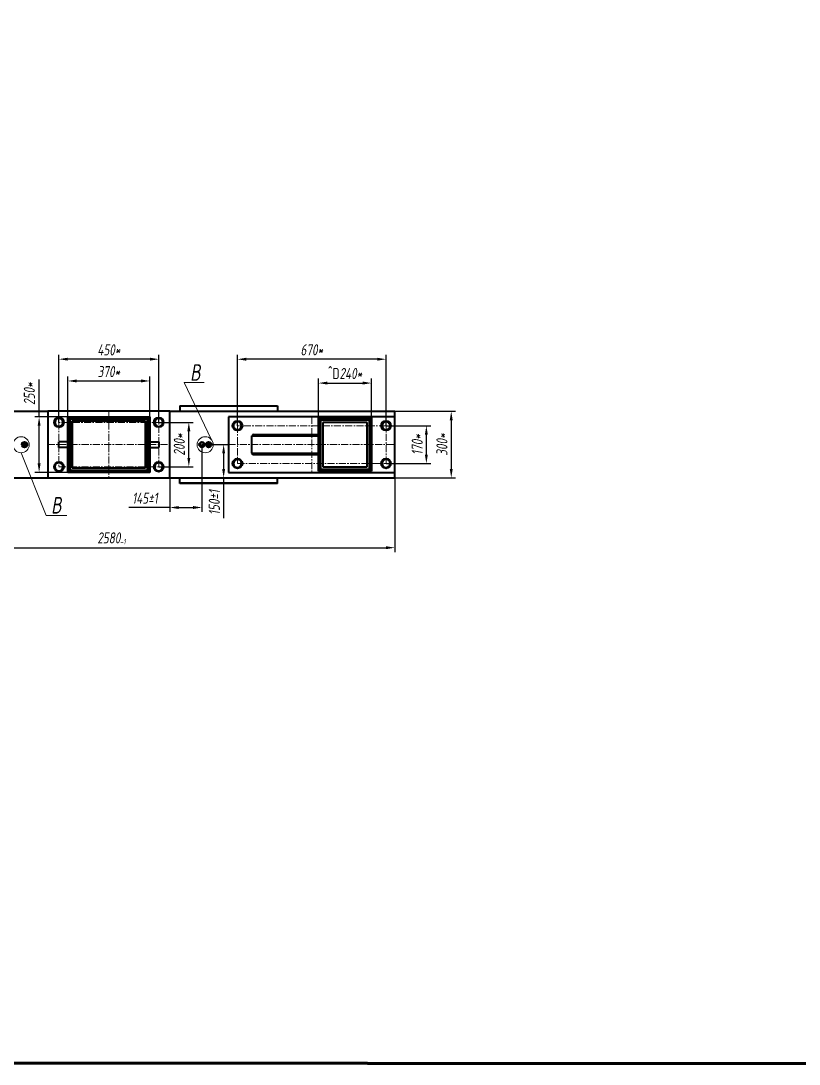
# Model space of a CAD drawing. Header units: millimetres. Extents: x 46486 to 69721, y 30372 to 52690.
# Drawn here: x 60372 to 63881, y 42176 to 46878 of the extents above; entities that cross this region are included whole.
import ezdxf

# ---------------------------------------------------------------- set-up
doc = ezdxf.new("R2010")
doc.units = ezdxf.units.MM
doc.linetypes.add('CENTER', pattern=[50.8, 31.75, -6.35, 6.35, -6.35])
doc.layers.add('РАЗМЕРЫ', color=7, linetype='Continuous', lineweight=18)
doc.styles.get("Standard").update_dxf_attribs({"font": 'simplex.shx', "width": 0.7, "oblique": 10})
doc.dimstyles.new('Stand10', dxfattribs={"dimtxt": 50, "dimasz": 40, "dimexe": 20, "dimexo": 0, "dimgap": 16, "dimtad": 1, "dimdec": 0, "dimzin": 0, "dimdsep": 46, "dimtxsty": 'Standard', "dimcen": 0, "dimadec": 0, "dimazin": 0, "dimtfac": 1, "dimtdec": 0, "dimtmove": 0, "dimatfit": 3, "dimfxl": 0.18, "dimtolj": 1, "dimtzin": 0, "dimarcsym": 0})
doc.dimstyles.new('Stand5', dxfattribs={"dimtxt": 25, "dimasz": 20, "dimexe": 10, "dimexo": 0, "dimgap": 8, "dimtad": 1, "dimdec": 0, "dimzin": 0, "dimdsep": 46, "dimtxsty": 'Standard', "dimcen": 0, "dimadec": 0, "dimazin": 0, "dimtfac": 1, "dimtdec": 0, "dimtmove": 0, "dimatfit": 3, "dimfxl": 0.18, "dimtolj": 1, "dimtzin": 0, "dimarcsym": 0})

# ---------------------------------------------------------------- blocks, each defined once
blk = doc.blocks.new('*D6244')
at = {"layer": 'РАЗМЕРЫ', "color": 0, "lineweight": 18, "insert": (60831.3, 44529.9), "char_height": 25, "attachment_point": 5, "rotation": 359.8985}
blk.add_mtext('\\A1;-1', dxfattribs=at)
blk = doc.blocks.new('*D6347')
at = {"layer": 'DEFPOINTS', "color": 0, "lineweight": 18}
for p in [(62018.3, 45052.8), (62199.9, 45052.8), (62018.3, 44882.8)]:
    blk.add_point(p, dxfattribs=at)
at = {"layer": 'РАЗМЕРЫ', "color": 0, "lineweight": -2}
for p, q in [((62018.3, 45052.8), (62219.9, 45052.8)), ((62199.9, 44922.8), (62199.9, 45012.8)), ((62018.3, 44882.8), (62219.9, 44882.8))]:
    blk.add_line(p, q, dxfattribs=at)
at = {"layer": 'РАЗМЕРЫ', "color": 0, "lineweight": 18}
for points in [[(62206.6, 45012.8), (62193.3, 45012.8), (62199.9, 45052.8)], [(62193.3, 44922.8), (62206.6, 44922.8), (62199.9, 44882.8)]]:
    blk.add_solid(points, dxfattribs=at)
at = {"layer": 'РАЗМЕРЫ', "color": 0, "lineweight": 18, "insert": (62158.9, 44967.8), "char_height": 50, "attachment_point": 5, "rotation": 90}
blk.add_mtext('\\A1;170*', dxfattribs=at)
blk = doc.blocks.new('*D6348')
at = {"layer": 'DEFPOINTS', "color": 0, "lineweight": 18}
for p in [(61953.3, 45245.1), (61713.3, 45087.8), (61953.3, 45087.8)]:
    blk.add_point(p, dxfattribs=at)
at = {"layer": 'РАЗМЕРЫ', "color": 0, "lineweight": -2}
for p, q in [((61713.3, 45087.8), (61713.3, 45265.1)), ((61753.3, 45245.1), (61913.3, 45245.1)), ((61953.3, 45087.8), (61953.3, 45265.1))]:
    blk.add_line(p, q, dxfattribs=at)
at = {"layer": 'РАЗМЕРЫ', "color": 0, "lineweight": 18}
for points in [[(61753.3, 45251.8), (61753.3, 45238.5), (61713.3, 45245.1)], [(61913.3, 45238.5), (61913.3, 45251.8), (61953.3, 45245.1)]]:
    blk.add_solid(points, dxfattribs=at)
at = {"layer": 'РАЗМЕРЫ', "color": 0, "lineweight": 18, "insert": (61833.3, 45288.1), "char_height": 50, "attachment_point": 5}
blk.add_mtext('\\A1;{\\Q0;^D}240*', dxfattribs=at)
blk = doc.blocks.new('*D6349')
at = {"layer": 'DEFPOINTS', "color": 0, "lineweight": 18}
for p in [(61348.3, 45352.6), (61348.3, 45052.8), (62018.3, 45052.8)]:
    blk.add_point(p, dxfattribs=at)
at = {"layer": 'РАЗМЕРЫ', "color": 0, "lineweight": -2}
for p, q in [((61348.3, 45052.8), (61348.3, 45372.6)), ((61978.3, 45352.6), (61388.3, 45352.6)), ((62018.3, 45052.8), (62018.3, 45372.6))]:
    blk.add_line(p, q, dxfattribs=at)
at = {"layer": 'РАЗМЕРЫ', "color": 0, "lineweight": 18}
for points in [[(61388.3, 45359.3), (61388.3, 45346), (61348.3, 45352.6)], [(61978.3, 45346), (61978.3, 45359.3), (62018.3, 45352.6)]]:
    blk.add_solid(points, dxfattribs=at)
at = {"layer": 'РАЗМЕРЫ', "color": 0, "lineweight": 18, "insert": (61683.3, 45395.1), "char_height": 50, "attachment_point": 5}
blk.add_mtext('\\A1;670*', dxfattribs=at)
blk = doc.blocks.new('*D6350')
at = {"layer": 'DEFPOINTS', "color": 0, "lineweight": 18}
for p in [(60953.3, 45254.7), (60583.3, 45092.8), (60953.3, 45092.8)]:
    blk.add_point(p, dxfattribs=at)
at = {"layer": 'РАЗМЕРЫ', "color": 0, "lineweight": -2}
for p, q in [((60583.3, 45092.8), (60583.3, 45274.7)), ((60623.3, 45254.7), (60913.3, 45254.7)), ((60953.3, 45092.8), (60953.3, 45274.7))]:
    blk.add_line(p, q, dxfattribs=at)
at = {"layer": 'РАЗМЕРЫ', "color": 0, "lineweight": 18}
for points in [[(60623.3, 45261.4), (60623.3, 45248), (60583.3, 45254.7)], [(60913.3, 45248), (60913.3, 45261.4), (60953.3, 45254.7)]]:
    blk.add_solid(points, dxfattribs=at)
at = {"layer": 'РАЗМЕРЫ', "color": 0, "lineweight": 18, "insert": (60768.3, 45296.7), "char_height": 50, "attachment_point": 5}
blk.add_mtext('\\A1;370*', dxfattribs=at)
blk = doc.blocks.new('*D6351')
at = {"layer": 'DEFPOINTS', "color": 0, "lineweight": 18}
for p in [(60543.3, 45352.8), (60543.3, 45067.8), (60993.3, 45067.8)]:
    blk.add_point(p, dxfattribs=at)
at = {"layer": 'РАЗМЕРЫ', "color": 0, "lineweight": -2}
for p, q in [((60543.3, 45067.8), (60543.3, 45372.8)), ((60953.3, 45352.8), (60583.3, 45352.8)), ((60993.3, 45067.8), (60993.3, 45372.8))]:
    blk.add_line(p, q, dxfattribs=at)
at = {"layer": 'РАЗМЕРЫ', "color": 0, "lineweight": 18}
for points in [[(60583.3, 45359.5), (60583.3, 45346.2), (60543.3, 45352.8)], [(60953.3, 45346.2), (60953.3, 45359.5), (60993.3, 45352.8)]]:
    blk.add_solid(points, dxfattribs=at)
at = {"layer": 'РАЗМЕРЫ', "color": 0, "lineweight": 18, "insert": (60768.3, 45394.9), "char_height": 50, "attachment_point": 5}
blk.add_mtext('\\A1;450*', dxfattribs=at)
blk = doc.blocks.new('*D6352')
at = {"layer": 'DEFPOINTS', "color": 0, "lineweight": 18}
for p in [(60993.3, 45067.8), (61129, 45067.8), (60993.3, 44867.8)]:
    blk.add_point(p, dxfattribs=at)
at = {"layer": 'РАЗМЕРЫ', "color": 0, "lineweight": -2}
for p, q in [((60993.3, 45067.8), (61149, 45067.8)), ((61129, 44907.8), (61129, 45027.8)), ((60993.3, 44867.8), (61149, 44867.8))]:
    blk.add_line(p, q, dxfattribs=at)
at = {"layer": 'РАЗМЕРЫ', "color": 0, "lineweight": 18}
for points in [[(61135.6, 45027.8), (61122.3, 45027.8), (61129, 45067.8)], [(61122.3, 44907.8), (61135.6, 44907.8), (61129, 44867.8)]]:
    blk.add_solid(points, dxfattribs=at)
at = {"layer": 'РАЗМЕРЫ', "color": 0, "lineweight": 18, "insert": (61086, 44967.8), "char_height": 50, "attachment_point": 5, "rotation": 90}
blk.add_mtext('\\A1;200*', dxfattribs=at)
blk = doc.blocks.new('*D6353')
at = {"layer": 'DEFPOINTS', "color": 0, "lineweight": 18}
for p in [(60453.9, 45092.8), (60583.3, 45092.8), (60583.3, 44842.8)]:
    blk.add_point(p, dxfattribs=at)
at = {"layer": 'РАЗМЕРЫ', "color": 0, "lineweight": -2}
for p, q in [((60453.9, 45092.8), (60453.9, 45261.6)), ((60453.9, 45092.8), (60453.9, 45261.6)), ((60583.3, 45092.8), (60433.9, 45092.8)), ((60453.9, 44882.8), (60453.9, 45052.8)), ((60583.3, 44842.8), (60433.9, 44842.8))]:
    blk.add_line(p, q, dxfattribs=at)
at = {"layer": 'РАЗМЕРЫ', "color": 0, "lineweight": 18}
for points in [[(60460.6, 45052.8), (60447.2, 45052.8), (60453.9, 45092.8)], [(60447.2, 44882.8), (60460.6, 44882.8), (60453.9, 44842.8)]]:
    blk.add_solid(points, dxfattribs=at)
at = {"layer": 'РАЗМЕРЫ', "color": 0, "lineweight": 18, "insert": (60409.9, 45197.2), "char_height": 50, "attachment_point": 5, "rotation": 90}
blk.add_mtext('\\A1;250*', dxfattribs=at)
blk = doc.blocks.new('*D6359')
at = {"layer": 'DEFPOINTS', "color": 0, "lineweight": 18}
for p in [(62058.3, 45117.8), (62058.3, 44817.8), (62312.1, 44817.8)]:
    blk.add_point(p, dxfattribs=at)
at = {"layer": 'РАЗМЕРЫ', "color": 0, "lineweight": -2}
for p, q in [((62058.3, 45117.8), (62332.1, 45117.8)), ((62312.1, 45077.8), (62312.1, 44857.8)), ((62058.3, 44817.8), (62332.1, 44817.8))]:
    blk.add_line(p, q, dxfattribs=at)
at = {"layer": 'РАЗМЕРЫ', "color": 0, "lineweight": 18}
for points in [[(62318.8, 45077.8), (62305.5, 45077.8), (62312.1, 45117.8)], [(62305.5, 44857.8), (62318.8, 44857.8), (62312.1, 44817.8)]]:
    blk.add_solid(points, dxfattribs=at)
at = {"layer": 'РАЗМЕРЫ', "color": 0, "lineweight": 18, "insert": (62270.1, 44967.8), "char_height": 50, "attachment_point": 5, "rotation": 90}
blk.add_mtext('\\A1;300*', dxfattribs=at)
blk = doc.blocks.new('*D6366')
at = {"layer": 'DEFPOINTS', "color": 0, "lineweight": 18}
for p in [(61188.3, 44967.8), (61043.3, 44818.4), (61188.3, 44684.3)]:
    blk.add_point(p, dxfattribs=at)
at = {"layer": 'РАЗМЕРЫ', "color": 0, "lineweight": -2}
for p, q in [((61188.3, 44967.8), (61188.3, 44664.3)), ((61043.3, 44818.4), (61043.3, 44664.3)), ((61043.3, 44684.3), (60858.8, 44684.3)), ((61043.3, 44684.3), (60858.8, 44684.3)), ((61083.3, 44684.3), (61148.3, 44684.3))]:
    blk.add_line(p, q, dxfattribs=at)
at = {"layer": 'РАЗМЕРЫ', "color": 0, "lineweight": 18}
for points in [[(61083.3, 44690.9), (61083.3, 44677.6), (61043.3, 44684.3)], [(61148.3, 44677.6), (61148.3, 44690.9), (61188.3, 44684.3)]]:
    blk.add_solid(points, dxfattribs=at)
at = {"layer": 'РАЗМЕРЫ', "color": 0, "lineweight": 18, "insert": (60931.1, 44726.3), "char_height": 50, "attachment_point": 5}
blk.add_mtext('\\A1;145%%p1', dxfattribs=at)
blk = doc.blocks.new('*D6367')
at = {"layer": 'DEFPOINTS', "color": 0, "lineweight": 18}
for p in [(61188.3, 44967.8), (61276.3, 44817.8), (61285.9, 44817.8)]:
    blk.add_point(p, dxfattribs=at)
at = {"layer": 'РАЗМЕРЫ', "color": 0, "lineweight": -2}
for p, q in [((61188.3, 44967.8), (61305.9, 44967.8)), ((61285.9, 44927.8), (61285.9, 44857.8)), ((61276.3, 44817.8), (61305.9, 44817.8)), ((61285.9, 44817.8), (61285.9, 44636)), ((61285.9, 44817.8), (61285.9, 44636))]:
    blk.add_line(p, q, dxfattribs=at)
at = {"layer": 'РАЗМЕРЫ', "color": 0, "lineweight": 18}
for points in [[(61292.6, 44927.8), (61279.2, 44927.8), (61285.9, 44967.8)], [(61279.2, 44857.8), (61292.6, 44857.8), (61285.9, 44817.8)]]:
    blk.add_solid(points, dxfattribs=at)
at = {"layer": 'РАЗМЕРЫ', "color": 0, "lineweight": 18, "insert": (61243.9, 44706.9), "char_height": 50, "attachment_point": 5, "rotation": 90}
blk.add_mtext('\\A1;150%%p1', dxfattribs=at)
blk = doc.blocks.new('*D6371')
at = {"layer": 'РАЗМЕРЫ', "color": 0, "lineweight": 18, "insert": (60531.1, 44694.7), "char_height": 75, "attachment_point": 5, "rotation": 359.8985}
blk.add_mtext('\\A1;В', dxfattribs=at)
blk = doc.blocks.new('*D6372')
at = {"layer": 'РАЗМЕРЫ', "color": 0, "lineweight": 18, "insert": (61157.7, 45292.8), "char_height": 75, "attachment_point": 5, "rotation": 359.8985}
blk.add_mtext('\\A1;В', dxfattribs=at)
blk = doc.blocks.new('*D6379')
at = {"layer": 'DEFPOINTS', "color": 0, "lineweight": 18}
for p in [(59478.3, 44843.3), (62058.3, 44843.3), (62058.3, 44503.2)]:
    blk.add_point(p, dxfattribs=at)
at = {"layer": 'РАЗМЕРЫ', "color": 0, "lineweight": -2}
for p, q in [((59478.3, 44843.3), (59478.3, 44483.2)), ((62058.3, 44843.3), (62058.3, 44483.2)), ((59518.3, 44503.2), (62018.3, 44503.2))]:
    blk.add_line(p, q, dxfattribs=at)
at = {"layer": 'РАЗМЕРЫ', "color": 0, "lineweight": 18}
for points in [[(59518.3, 44509.9), (59518.3, 44496.6), (59478.3, 44503.2)], [(62018.3, 44496.6), (62018.3, 44509.9), (62058.3, 44503.2)]]:
    blk.add_solid(points, dxfattribs=at)
at = {"layer": 'РАЗМЕРЫ', "color": 0, "lineweight": 18, "insert": (60768.3, 44547.2), "char_height": 50, "attachment_point": 5}
blk.add_mtext('\\A1;2580', dxfattribs=at)

msp = doc.modelspace()

# ---------------------------------------------------------------- linework, layer by layer
at = {"color": 7, "linetype": 'Continuous', "lineweight": 40}
for p, q in [((61088.29, 45143.27), (61088.29, 45142.33)), ((61088.29, 45143.27), (61528.29, 45143.27)), ((61088.29, 45142.33), (61528.29, 45142.33)), ((61088.29, 45142.33), (61088.29, 45117.82)), ((61528.29, 45143.27), (61528.29, 45142.33)), ((61528.29, 45142.33), (61528.29, 45117.82)), ((59478.29, 45117.82), (60493.29, 45117.82)), ((60493.29, 45117.82), (60493.29, 44817.82)), ((61043.29, 45117.82), (60493.29, 45117.82)), ((61043.29, 45117.82), (62058.29, 45117.82)), ((61043.29, 44817.82), (61043.29, 45117.82)), ((62058.29, 45092.82), (62058.29, 45117.82)), ((60583.29, 44842.82), (60583.29, 45092.82)), ((60591.29, 45084.82), (60583.29, 45092.82)), ((60583.29, 45092.82), (60953.29, 45092.82)), ((60591.29, 45084.82), (60591.29, 44850.82)), ((60945.29, 45084.82), (60591.29, 45084.82)), ((60593.29, 45082.82), (60593.29, 44852.82)), ((60943.29, 45082.82), (60593.29, 45082.82)), ((60603.29, 45072.82), (60603.29, 44862.82)), ((60933.29, 45072.82), (60603.29, 45072.82)), ((60933.29, 44862.82), (60933.29, 45072.82)), ((60943.29, 44852.82), (60943.29, 45082.82)), ((60953.29, 45092.82), (60945.29, 45084.82)), ((60945.29, 44850.82), (60945.29, 45084.82)), ((60953.29, 45092.82), (60953.29, 44842.82)), ((62058.29, 45092.82), (61308.29, 45092.82)), ((61308.29, 45092.82), (61308.29, 44842.82)), ((61713.29, 45087.82), (61953.29, 45087.82)), ((61721.29, 45079.82), (61713.29, 45087.82)), ((61713.29, 44847.82), (61713.29, 45087.82)), ((61945.29, 45079.82), (61721.29, 45079.82)), ((61721.29, 45079.82), (61721.29, 44855.82)), ((61723.29, 45077.82), (61723.29, 44857.82)), ((61943.29, 45077.82), (61723.29, 45077.82)), ((61733.29, 45067.82), (61733.29, 44867.82)), ((61933.29, 45067.82), (61733.29, 45067.82)), ((61933.29, 44867.82), (61933.29, 45067.82)), ((61943.29, 44857.82), (61943.29, 45077.82)), ((61953.29, 45087.82), (61945.29, 45079.82)), ((61945.29, 44855.82), (61945.29, 45079.82)), ((61953.29, 45087.82), (61953.29, 44847.82)), ((62058.29, 44842.82), (62058.29, 45092.82)), ((61413.45, 44928.82), (61413.45, 45006.82)), ((61413.45, 45006.82), (61713.29, 45006.82)), ((61420.2, 45012.82), (61713.29, 45012.82)), ((60379.66, 44969.82), (60387.39, 44969.82)), ((60396.92, 44968.02), (60379.66, 44968.02)), ((60383.26, 44966.22), (60393.32, 44966.22)), ((60393.32, 44964.42), (60383.26, 44964.42)), ((60386.86, 44962.62), (60389.72, 44962.62)), ((60389.72, 44960.82), (60386.86, 44960.82)), ((60387.39, 44973.92), (60387.39, 44969.82)), ((60389.19, 44973.92), (60389.19, 44969.82)), ((60389.19, 44969.82), (60396.92, 44969.82)), ((60543.29, 44955.32), (60543.29, 44980.32)), ((60583.29, 44980.32), (60543.29, 44980.32)), ((60583.29, 44955.32), (60543.29, 44955.32)), ((60953.29, 44980.32), (60993.29, 44980.32)), ((60953.29, 44955.32), (60993.29, 44955.32)), ((60993.29, 44980.32), (60993.29, 44955.32)), ((61209.66, 44969.82), (61217.39, 44969.82)), ((61226.92, 44968.02), (61209.66, 44968.02)), ((61213.26, 44966.22), (61223.32, 44966.22)), ((61223.32, 44964.42), (61213.26, 44964.42)), ((61216.86, 44962.62), (61219.72, 44962.62)), ((61219.72, 44960.82), (61216.86, 44960.82)), ((61217.39, 44973.92), (61217.39, 44969.82)), ((61219.19, 44973.92), (61219.19, 44969.82)), ((61219.19, 44969.82), (61226.92, 44969.82)), ((61413.45, 44928.82), (61713.29, 44928.82)), ((61420.2, 44922.82), (61713.29, 44922.82)), ((60603.29, 44862.82), (60933.29, 44862.82)), ((61733.29, 44867.82), (61933.29, 44867.82)), ((59478.29, 44817.82), (60493.29, 44817.82)), ((60493.29, 44817.82), (61043.29, 44817.82)), ((60591.29, 44850.82), (60583.29, 44842.82)), ((60953.29, 44842.82), (60583.29, 44842.82)), ((60591.29, 44850.82), (60945.29, 44850.82)), ((60593.29, 44852.82), (60943.29, 44852.82)), ((60953.29, 44842.82), (60945.29, 44850.82)), ((61043.29, 44817.82), (62058.29, 44817.82)), ((61088.29, 44793.32), (61088.29, 44817.82)), ((61308.29, 44842.82), (62058.29, 44842.82)), ((61528.29, 44793.32), (61528.29, 44817.82)), ((61721.29, 44855.82), (61713.29, 44847.82)), ((61953.29, 44847.82), (61713.29, 44847.82)), ((61721.29, 44855.82), (61945.29, 44855.82)), ((61723.29, 44857.82), (61943.29, 44857.82)), ((61953.29, 44847.82), (61945.29, 44855.82)), ((62058.29, 44817.82), (62058.29, 44842.82)), ((61528.29, 44793.32), (61088.29, 44793.32)), ((61088.29, 44792.38), (61088.29, 44793.32)), ((61528.29, 44792.38), (61088.29, 44792.38)), ((61528.29, 44792.38), (61528.29, 44793.32))]:
    msp.add_line(p, q, dxfattribs=at)
for centre, radius in [((60543.29, 45067.82), 22), ((60993.29, 45067.82), 22), ((61348.29, 45052.82), 22), ((62018.29, 45052.82), 22), ((60388.29, 44967.82), 12.5), ((61188.29, 44967.82), 12), ((61218.29, 44967.82), 12.5), ((60543.29, 44867.82), 22), ((60993.29, 44867.82), 22), ((61348.29, 44882.82), 22), ((62018.29, 44882.82), 22)]:
    msp.add_circle(centre, radius, dxfattribs=at)
at = {"color": 7, "linetype": 'Continuous', "lineweight": 18}
for centre in [(60372.89, 44967.21), (61202.89, 44967.21)]:
    msp.add_circle(centre, 36.35, dxfattribs=at)
at = {"color": 7, "linetype": 'Continuous', "lineweight": 40}
for centre, radius, start, end in [((60543.29, 45067.82), 18, 134.73852, 194.73852), ((60543.29, 45067.82), 18, 194.73852, 254.73852), ((60543.29, 45067.82), 18, 74.73852, 134.73852), ((60543.29, 45067.82), 18, 254.73852, 314.73852), ((60543.29, 45067.82), 18, 14.73852, 74.73852), ((60543.29, 45067.82), 18, 314.73852, 14.73852), ((60993.29, 45067.82), 18, 143.09764, 203.09764), ((60993.29, 45067.82), 18, 203.09764, 263.09764), ((60993.29, 45067.82), 18, 83.09764, 143.09764), ((60993.29, 45067.82), 18, 263.09764, 323.09764), ((60993.29, 45067.82), 18, 23.09764, 83.09764), ((60993.29, 45067.82), 18, 323.09764, 23.09764), ((61348.29, 45052.82), 18, 120, 180), ((61348.29, 45052.82), 18, 180, 240), ((61348.29, 45052.82), 18, 60, 120), ((61348.29, 45052.82), 18, 0, 60), ((61348.29, 45052.82), 18, 300, 0), ((62018.29, 45052.82), 18, 156.8699, 216.8699), ((62018.29, 45052.82), 18, 96.8699, 156.8699), ((62018.29, 45052.82), 18, 36.8699, 96.8699), ((62018.29, 45052.82), 18, 336.8699, 36.8699), ((61348.29, 45052.82), 18, 240, 300), ((62018.29, 45052.82), 18, 216.8699, 276.8699), ((62018.29, 45052.82), 18, 276.8699, 336.8699), ((60379.66, 44968.92), 0.9, 90, 180), ((60379.66, 44968.92), 0.9, 180, 270), ((60383.26, 44965.32), 0.9, 90, 180), ((60383.26, 44965.32), 0.9, 180, 270), ((60386.86, 44961.72), 0.9, 90, 180), ((60386.86, 44961.72), 0.9, 180, 270), ((60388.29, 44973.92), 0.9, 90, 180), ((60388.29, 44973.92), 0.9, 0, 90), ((60389.72, 44961.72), 0.9, 0, 90), ((60389.72, 44961.72), 0.9, 270, 0), ((60393.32, 44965.32), 0.9, 0, 90), ((60393.32, 44965.32), 0.9, 270, 0), ((60396.92, 44968.92), 0.9, 0, 90), ((60396.92, 44968.92), 0.9, 270, 0), ((61188.29, 44967.82), 9, 120, 180), ((61188.29, 44967.82), 9, 180, 240), ((61188.29, 44967.82), 9, 60, 120), ((61188.29, 44967.82), 9, 240, 300), ((61188.29, 44967.82), 9, 0, 60), ((61188.29, 44967.82), 9, 300, 0), ((61209.66, 44968.92), 0.9, 90, 180), ((61209.66, 44968.92), 0.9, 180, 270), ((61213.26, 44965.32), 0.9, 90, 180), ((61213.26, 44965.32), 0.9, 180, 270), ((61216.86, 44961.72), 0.9, 90, 180), ((61216.86, 44961.72), 0.9, 180, 270), ((61218.29, 44973.92), 0.9, 90, 180), ((61218.29, 44973.92), 0.9, 0, 90), ((61219.72, 44961.72), 0.9, 0, 90), ((61219.72, 44961.72), 0.9, 270, 0), ((61223.32, 44965.32), 0.9, 0, 90), ((61223.32, 44965.32), 0.9, 270, 0), ((61226.92, 44968.92), 0.9, 0, 90), ((61226.92, 44968.92), 0.9, 270, 0), ((60543.29, 44867.82), 18, 170.68529, 230.68529), ((60543.29, 44867.82), 18, 110.68529, 170.68529), ((60543.29, 44867.82), 18, 50.68529, 110.68529), ((60543.29, 44867.82), 18, 290.68529, 350.68529), ((60543.29, 44867.82), 18, 350.68529, 50.68529), ((60993.29, 44867.82), 18, 123.66434, 183.66434), ((60993.29, 44867.82), 18, 183.66434, 243.66434), ((60993.29, 44867.82), 18, 63.66434, 123.66434), ((60993.29, 44867.82), 18, 3.66434, 63.66434), ((60993.29, 44867.82), 18, 303.66434, 3.66434), ((61348.29, 44882.82), 18, 130.86263, 190.86263), ((61348.29, 44882.82), 18, 190.86263, 250.86263), ((61348.29, 44882.82), 18, 70.86263, 130.86263), ((61348.29, 44882.82), 18, 250.86263, 310.86263), ((61348.29, 44882.82), 18, 10.86263, 70.86263), ((61348.29, 44882.82), 18, 310.86263, 10.86263), ((62018.29, 44882.82), 18, 143.31178, 203.31178), ((62018.29, 44882.82), 18, 203.31178, 263.31178), ((62018.29, 44882.82), 18, 83.31178, 143.31178), ((62018.29, 44882.82), 18, 263.31178, 323.31178), ((62018.29, 44882.82), 18, 23.31178, 83.31178), ((62018.29, 44882.82), 18, 323.31178, 23.31178), ((60543.29, 44867.82), 18, 230.68529, 290.68529), ((60993.29, 44867.82), 18, 243.66434, 303.66434)]:
    msp.add_arc(centre, radius, start, end, dxfattribs=at)
for centre, start_param, end_param in [((61420.2, 45006.82), 1.5707963, 3.1415927), ((61420.2, 44928.82), 3.1415927, 4.712389)]:
    msp.add_ellipse(centre, major_axis=(6.75, 0), ratio=0.8892878, start_param=start_param, end_param=end_param, dxfattribs=at)
for points, knots in [([(60530.62, 45080.61), (60530.45, 45080.43), (60529.12, 45079.12), (60526.62, 45076.64), (60524.37, 45074.42), (60523.24, 45073.29)], [0, 0, 0, 0, 0.0701071, 0.5307932, 1, 1, 1, 1]), ([(60523.24, 45073.29), (60523.67, 45071.66), (60524.54, 45068.37), (60525.43, 45064.96), (60525.88, 45063.24)], [0, 0, 0, 0, 0.495458, 1, 1, 1, 1]), ([(60525.88, 45063.24), (60525.95, 45063), (60526.42, 45061.2), (60527.32, 45057.8), (60528.12, 45054.74), (60528.53, 45053.19)], [0, 0, 0, 0, 0.07010709, 0.53079324, 1, 1, 1, 1]), ([(60528.53, 45053.19), (60529.27, 45052.99), (60531.27, 45052.44), (60534.61, 45051.53), (60537.23, 45050.82), (60538.55, 45050.46)], [0, 0, 0, 0, 0.22665983, 0.61085078, 1, 1, 1, 1]), ([(60538, 45087.92), (60536.81, 45086.73), (60534.39, 45084.34), (60531.88, 45081.86), (60530.62, 45080.61)], [0, 0, 0, 0, 0.495458, 1, 1, 1, 1]), ([(60548.03, 45085.19), (60546.73, 45085.54), (60544.1, 45086.26), (60540.76, 45087.17), (60538.75, 45087.72), (60538, 45087.92)], [0, 0, 0, 0, 0.3838711, 0.7733407, 1, 1, 1, 1]), ([(60538.55, 45050.46), (60539.38, 45050.23), (60541.49, 45049.66), (60544.85, 45048.74), (60547.33, 45048.06), (60548.58, 45047.72)], [0, 0, 0, 0, 0.2441807, 0.62003708, 1, 1, 1, 1]), ([(60558.06, 45082.45), (60556.82, 45082.79), (60554.34, 45083.46), (60550.97, 45084.38), (60548.86, 45084.96), (60548.03, 45085.19)], [0, 0, 0, 0, 0.3761823, 0.7558189, 1, 1, 1, 1]), ([(60548.58, 45047.72), (60549.78, 45048.91), (60552.2, 45051.31), (60554.7, 45053.78), (60555.96, 45055.04)], [0, 0, 0, 0, 0.495458, 1, 1, 1, 1]), ([(60555.96, 45055.04), (60556.14, 45055.21), (60557.46, 45056.52), (60559.96, 45059), (60562.21, 45061.23), (60563.34, 45062.35)], [0, 0, 0, 0, 0.0701071, 0.5307932, 1, 1, 1, 1]), ([(60560.7, 45072.4), (60560.64, 45072.64), (60560.16, 45074.44), (60559.27, 45077.84), (60558.46, 45080.91), (60558.06, 45082.45)], [0, 0, 0, 0, 0.0701071, 0.5307932, 1, 1, 1, 1]), ([(60563.34, 45062.35), (60562.91, 45063.98), (60562.05, 45067.28), (60561.15, 45070.68), (60560.7, 45072.4)], [0, 0, 0, 0, 0.49545796, 1, 1, 1, 1]), ([(60978.9, 45078.63), (60978.75, 45078.43), (60977.63, 45076.94), (60975.52, 45074.13), (60973.62, 45071.6), (60972.66, 45070.32)], [0, 0, 0, 0, 0.0701071, 0.5307932, 1, 1, 1, 1]), ([(60972.66, 45070.32), (60973.32, 45068.77), (60974.66, 45065.63), (60976.04, 45062.39), (60976.73, 45060.76)], [0, 0, 0, 0, 0.495458, 1, 1, 1, 1]), ([(60976.73, 45060.76), (60976.83, 45060.53), (60977.56, 45058.82), (60978.94, 45055.58), (60980.18, 45052.67), (60980.81, 45051.2)], [0, 0, 0, 0, 0.0701071, 0.5307932, 1, 1, 1, 1]), ([(60985.14, 45086.94), (60984.12, 45085.59), (60982.08, 45082.87), (60979.96, 45080.05), (60978.9, 45078.63)], [0, 0, 0, 0, 0.495458, 1, 1, 1, 1]), ([(60980.81, 45051.2), (60981.57, 45051.11), (60983.63, 45050.86), (60987.07, 45050.44), (60989.77, 45050.12), (60991.13, 45049.95)], [0, 0, 0, 0, 0.2266598, 0.6108508, 1, 1, 1, 1]), ([(60995.46, 45085.69), (60994.11, 45085.85), (60991.41, 45086.18), (60987.97, 45086.6), (60985.9, 45086.85), (60985.14, 45086.94)], [0, 0, 0, 0, 0.3838711, 0.7733407, 1, 1, 1, 1]), ([(60991.13, 45049.95), (60991.98, 45049.85), (60994.15, 45049.59), (60997.61, 45049.17), (61000.16, 45048.86), (61001.45, 45048.7)], [0, 0, 0, 0, 0.2441807, 0.6200371, 1, 1, 1, 1]), ([(61005.77, 45084.44), (61004.5, 45084.6), (61001.95, 45084.9), (60998.48, 45085.32), (60996.31, 45085.59), (60995.46, 45085.69)], [0, 0, 0, 0, 0.37618234, 0.7558189, 1, 1, 1, 1]), ([(61001.45, 45048.7), (61002.46, 45050.05), (61004.5, 45052.78), (61006.62, 45055.59), (61007.69, 45057.01)], [0, 0, 0, 0, 0.495458, 1, 1, 1, 1]), ([(61009.85, 45074.88), (61009.75, 45075.11), (61009.02, 45076.82), (61007.64, 45080.06), (61006.4, 45082.97), (61005.77, 45084.44)], [0, 0, 0, 0, 0.0701071, 0.5307932, 1, 1, 1, 1]), ([(61007.69, 45057.01), (61007.83, 45057.21), (61008.95, 45058.7), (61011.07, 45061.51), (61012.97, 45064.05), (61013.93, 45065.32)], [0, 0, 0, 0, 0.0701071, 0.5307932, 1, 1, 1, 1]), ([(61013.93, 45065.32), (61013.26, 45066.88), (61011.93, 45070.01), (61010.55, 45073.25), (61009.85, 45074.88)], [0, 0, 0, 0, 0.495458, 1, 1, 1, 1]), ([(61339.29, 45068.41), (61339.08, 45068.29), (61337.46, 45067.35), (61334.42, 45065.59), (61331.68, 45064.01), (61330.29, 45063.21)], [0, 0, 0, 0, 0.0701071, 0.5307932, 1, 1, 1, 1]), ([(61330.29, 45063.21), (61330.29, 45062.44), (61330.29, 45060.37), (61330.29, 45056.91), (61330.29, 45054.19), (61330.29, 45052.82)], [0, 0, 0, 0, 0.2266598, 0.6108508, 1, 1, 1, 1]), ([(61330.29, 45052.82), (61330.29, 45051.96), (61330.29, 45049.78), (61330.29, 45046.29), (61330.29, 45043.72), (61330.29, 45042.43)], [0, 0, 0, 0, 0.2441807, 0.6200371, 1, 1, 1, 1]), ([(61348.29, 45073.61), (61346.83, 45072.76), (61343.88, 45071.06), (61340.83, 45069.3), (61339.29, 45068.41)], [0, 0, 0, 0, 0.495458, 1, 1, 1, 1]), ([(61357.29, 45068.41), (61357.08, 45068.53), (61355.46, 45069.47), (61352.42, 45071.22), (61349.68, 45072.81), (61348.29, 45073.61)], [0, 0, 0, 0, 0.0701071, 0.5307932, 1, 1, 1, 1]), ([(61366.29, 45063.21), (61364.83, 45064.06), (61361.88, 45065.76), (61358.83, 45067.52), (61357.29, 45068.41)], [0, 0, 0, 0, 0.495458, 1, 1, 1, 1]), ([(61366.29, 45052.82), (61366.29, 45054.17), (61366.29, 45056.89), (61366.29, 45060.36), (61366.29, 45062.44), (61366.29, 45063.21)], [0, 0, 0, 0, 0.3838711, 0.7733407, 1, 1, 1, 1]), ([(61366.29, 45042.43), (61366.29, 45043.71), (61366.29, 45046.28), (61366.29, 45049.77), (61366.29, 45051.96), (61366.29, 45052.82)], [0, 0, 0, 0, 0.3761823, 0.7558189, 1, 1, 1, 1]), ([(62001.74, 45059.89), (62001.64, 45059.67), (62000.91, 45057.95), (61999.53, 45054.72), (61998.28, 45051.8), (61997.66, 45050.33)], [0, 0, 0, 0, 0.0701071, 0.5307932, 1, 1, 1, 1]), ([(61997.66, 45050.33), (61998.12, 45049.72), (61999.36, 45048.06), (62001.44, 45045.29), (62003.07, 45043.12), (62003.89, 45042.02)], [0, 0, 0, 0, 0.2266598, 0.6108508, 1, 1, 1, 1]), ([(62005.82, 45069.45), (62005.16, 45067.9), (62003.82, 45064.76), (62002.44, 45061.53), (62001.74, 45059.89)], [0, 0, 0, 0, 0.495458, 1, 1, 1, 1]), ([(62016.14, 45070.69), (62015.89, 45070.66), (62014.04, 45070.44), (62010.55, 45070.02), (62007.41, 45069.64), (62005.82, 45069.45)], [0, 0, 0, 0, 0.0701071, 0.5307932, 1, 1, 1, 1]), ([(62026.46, 45071.93), (62024.78, 45071.73), (62021.4, 45071.33), (62017.9, 45070.9), (62016.14, 45070.69)], [0, 0, 0, 0, 0.495458, 1, 1, 1, 1]), ([(62032.69, 45063.62), (62031.88, 45064.7), (62030.25, 45066.88), (62028.17, 45069.65), (62026.92, 45071.32), (62026.46, 45071.93)], [0, 0, 0, 0, 0.3838711, 0.7733407, 1, 1, 1, 1]), ([(62038.93, 45055.31), (62038.16, 45056.33), (62036.62, 45058.39), (62034.52, 45061.18), (62033.21, 45062.93), (62032.69, 45063.62)], [0, 0, 0, 0, 0.3761823, 0.7558189, 1, 1, 1, 1]), ([(62034.84, 45045.75), (62034.94, 45045.98), (62035.67, 45047.69), (62037.06, 45050.93), (62038.3, 45053.84), (62038.93, 45055.31)], [0, 0, 0, 0, 0.0701071, 0.5307932, 1, 1, 1, 1]), ([(61330.29, 45042.43), (61331.75, 45041.58), (61334.7, 45039.88), (61337.75, 45038.12), (61339.29, 45037.23)], [0, 0, 0, 0, 0.495458, 1, 1, 1, 1]), ([(61339.29, 45037.23), (61339.51, 45037.11), (61341.12, 45036.18), (61344.17, 45034.42), (61346.91, 45032.84), (61348.29, 45032.04)], [0, 0, 0, 0, 0.07010709, 0.53079324, 1, 1, 1, 1]), ([(61348.29, 45032.04), (61349.75, 45032.88), (61352.7, 45034.58), (61355.75, 45036.34), (61357.29, 45037.23)], [0, 0, 0, 0, 0.495458, 1, 1, 1, 1]), ([(61357.29, 45037.23), (61357.51, 45037.36), (61359.12, 45038.29), (61362.17, 45040.05), (61364.91, 45041.63), (61366.29, 45042.43)], [0, 0, 0, 0, 0.0701071, 0.5307932, 1, 1, 1, 1]), ([(62003.89, 45042.02), (62004.41, 45041.33), (62005.71, 45039.59), (62007.81, 45036.8), (62009.35, 45034.74), (62010.13, 45033.71)], [0, 0, 0, 0, 0.2441807, 0.6200371, 1, 1, 1, 1]), ([(62010.13, 45033.71), (62011.8, 45033.91), (62015.18, 45034.32), (62018.68, 45034.74), (62020.44, 45034.95)], [0, 0, 0, 0, 0.495458, 1, 1, 1, 1]), ([(62020.44, 45034.95), (62020.69, 45034.98), (62022.54, 45035.2), (62026.03, 45035.62), (62029.18, 45036), (62030.76, 45036.19)], [0, 0, 0, 0, 0.0701071, 0.5307932, 1, 1, 1, 1]), ([(62030.76, 45036.19), (62031.43, 45037.75), (62032.76, 45040.88), (62034.15, 45044.12), (62034.84, 45045.75)], [0, 0, 0, 0, 0.495458, 1, 1, 1, 1]), ([(61183.79, 44975.62), (61183.69, 44975.55), (61182.88, 44975.09), (61181.35, 44974.21), (61179.98, 44973.42), (61179.29, 44973.02)], [0, 0, 0, 0, 0.07009, 0.5307844, 1, 1, 1, 1]), ([(61179.29, 44973.02), (61179.29, 44972.17), (61179.29, 44970.47), (61179.29, 44968.71), (61179.29, 44967.82)], [0, 0, 0, 0, 0.495458, 1, 1, 1, 1]), ([(61179.29, 44967.82), (61179.29, 44967.7), (61179.29, 44966.77), (61179.29, 44965.01), (61179.29, 44963.42), (61179.29, 44962.62)], [0, 0, 0, 0, 0.07009003, 0.53078443, 1, 1, 1, 1]), ([(61179.29, 44962.62), (61179.58, 44962.46), (61181.04, 44961.61), (61182.57, 44960.73), (61183.79, 44960.03)], [0, 0, 0, 0, 0.1963527, 1, 1, 1, 1]), ([(61188.29, 44978.21), (61187.56, 44977.79), (61186.09, 44976.94), (61184.56, 44976.06), (61183.79, 44975.62)], [0, 0, 0, 0, 0.495458, 1, 1, 1, 1]), ([(61183.79, 44960.03), (61184.13, 44959.83), (61185.65, 44958.95), (61187.13, 44958.1), (61188.29, 44957.43)], [0, 0, 0, 0, 0.2203639, 1, 1, 1, 1]), ([(61192.79, 44975.62), (61191.57, 44976.32), (61190.04, 44977.2), (61188.58, 44978.05), (61188.29, 44978.21)], [0, 0, 0, 0, 0.8036473, 1, 1, 1, 1]), ([(61188.29, 44957.43), (61189.02, 44957.85), (61190.5, 44958.7), (61192.02, 44959.58), (61192.79, 44960.03)], [0, 0, 0, 0, 0.495458, 1, 1, 1, 1]), ([(61197.29, 44973.02), (61196.13, 44973.69), (61194.65, 44974.54), (61193.13, 44975.42), (61192.79, 44975.62)], [0, 0, 0, 0, 0.7796361, 1, 1, 1, 1]), ([(61192.79, 44960.03), (61192.9, 44960.09), (61193.71, 44960.55), (61195.23, 44961.43), (61196.6, 44962.23), (61197.29, 44962.62)], [0, 0, 0, 0, 0.07009, 0.5307844, 1, 1, 1, 1]), ([(61197.29, 44967.82), (61197.29, 44967.94), (61197.29, 44968.88), (61197.29, 44970.64), (61197.29, 44972.22), (61197.29, 44973.02)], [0, 0, 0, 0, 0.07009, 0.5307844, 1, 1, 1, 1]), ([(61197.29, 44962.62), (61197.29, 44963.47), (61197.29, 44965.17), (61197.29, 44966.93), (61197.29, 44967.82)], [0, 0, 0, 0, 0.495458, 1, 1, 1, 1]), ([(60525.53, 44870.73), (60525.49, 44870.49), (60525.19, 44868.65), (60524.62, 44865.18), (60524.11, 44862.06), (60523.85, 44860.48)], [0, 0, 0, 0, 0.0701071, 0.5307932, 1, 1, 1, 1]), ([(60523.85, 44860.48), (60524.44, 44859.99), (60526.04, 44858.68), (60528.72, 44856.49), (60530.83, 44854.76), (60531.89, 44853.89)], [0, 0, 0, 0, 0.2266598, 0.6108508, 1, 1, 1, 1]), ([(60527.21, 44880.99), (60526.94, 44879.32), (60526.39, 44875.96), (60525.82, 44872.49), (60525.53, 44870.73)], [0, 0, 0, 0, 0.495458, 1, 1, 1, 1]), ([(60536.93, 44884.66), (60536.7, 44884.57), (60534.96, 44883.91), (60531.67, 44882.67), (60528.71, 44881.55), (60527.21, 44880.99)], [0, 0, 0, 0, 0.0701071, 0.5307932, 1, 1, 1, 1]), ([(60546.66, 44888.33), (60545.08, 44887.74), (60541.89, 44886.53), (60538.6, 44885.29), (60536.93, 44884.66)], [0, 0, 0, 0, 0.495458, 1, 1, 1, 1]), ([(60554.7, 44881.75), (60553.65, 44882.6), (60551.55, 44884.33), (60548.87, 44886.52), (60547.25, 44887.84), (60546.66, 44888.33)], [0, 0, 0, 0, 0.3838711, 0.7733407, 1, 1, 1, 1]), ([(60562.74, 44875.16), (60561.75, 44875.97), (60559.76, 44877.6), (60557.06, 44879.81), (60555.36, 44881.2), (60554.7, 44881.75)], [0, 0, 0, 0, 0.37618234, 0.7558189, 1, 1, 1, 1]), ([(60559.37, 44854.65), (60559.65, 44856.32), (60560.2, 44859.68), (60560.77, 44863.15), (60561.05, 44864.91)], [0, 0, 0, 0, 0.495458, 1, 1, 1, 1]), ([(60561.05, 44864.91), (60561.09, 44865.15), (60561.4, 44866.99), (60561.97, 44870.46), (60562.48, 44873.59), (60562.74, 44875.16)], [0, 0, 0, 0, 0.07010709, 0.53079324, 1, 1, 1, 1]), ([(60983.31, 44882.8), (60983.11, 44882.67), (60981.56, 44881.63), (60978.63, 44879.68), (60975.99, 44877.93), (60974.66, 44877.04)], [0, 0, 0, 0, 0.07010709, 0.53079324, 1, 1, 1, 1]), ([(60974.66, 44877.04), (60974.77, 44875.36), (60974.99, 44871.96), (60975.22, 44868.44), (60975.33, 44866.67)], [0, 0, 0, 0, 0.495458, 1, 1, 1, 1]), ([(60975.33, 44866.67), (60975.34, 44866.42), (60975.46, 44864.56), (60975.69, 44861.05), (60975.89, 44857.89), (60975.99, 44856.3)], [0, 0, 0, 0, 0.0701071, 0.5307932, 1, 1, 1, 1]), ([(60991.96, 44888.56), (60990.56, 44887.63), (60987.72, 44885.74), (60984.79, 44883.79), (60983.31, 44882.8)], [0, 0, 0, 0, 0.49545796, 1, 1, 1, 1]), ([(61001.28, 44883.95), (61000.07, 44884.55), (60997.63, 44885.76), (60994.52, 44887.3), (60992.65, 44888.22), (60991.96, 44888.56)], [0, 0, 0, 0, 0.3838711, 0.7733407, 1, 1, 1, 1]), ([(61010.59, 44879.34), (61009.44, 44879.91), (61007.14, 44881.05), (61004.01, 44882.6), (61002.05, 44883.57), (61001.28, 44883.95)], [0, 0, 0, 0, 0.3761823, 0.7558189, 1, 1, 1, 1]), ([(61003.27, 44852.84), (61003.47, 44852.98), (61005.03, 44854.01), (61007.95, 44855.96), (61010.59, 44857.71), (61011.92, 44858.6)], [0, 0, 0, 0, 0.0701071, 0.5307932, 1, 1, 1, 1]), ([(61011.26, 44868.97), (61011.24, 44869.22), (61011.12, 44871.08), (61010.9, 44874.59), (61010.69, 44877.75), (61010.59, 44879.34)], [0, 0, 0, 0, 0.0701071, 0.5307932, 1, 1, 1, 1]), ([(61011.92, 44858.6), (61011.81, 44860.28), (61011.59, 44863.68), (61011.37, 44867.2), (61011.26, 44868.97)], [0, 0, 0, 0, 0.495458, 1, 1, 1, 1]), ([(61336.52, 44896.43), (61336.33, 44896.27), (61334.92, 44895.05), (61332.26, 44892.75), (61329.86, 44890.68), (61328.66, 44889.63)], [0, 0, 0, 0, 0.0701071, 0.5307932, 1, 1, 1, 1]), ([(61328.66, 44889.63), (61328.8, 44888.88), (61329.19, 44886.85), (61329.84, 44883.44), (61330.36, 44880.77), (61330.61, 44879.43)], [0, 0, 0, 0, 0.2266598, 0.6108508, 1, 1, 1, 1]), ([(61330.61, 44879.43), (61330.78, 44878.59), (61331.19, 44876.44), (61331.85, 44873.02), (61332.33, 44870.49), (61332.57, 44869.22)], [0, 0, 0, 0, 0.2441807, 0.6200371, 1, 1, 1, 1]), ([(61332.57, 44869.22), (61334.17, 44868.67), (61337.39, 44867.55), (61340.71, 44866.4), (61342.39, 44865.82)], [0, 0, 0, 0, 0.495458, 1, 1, 1, 1]), ([(61344.37, 44903.23), (61343.1, 44902.13), (61340.52, 44899.9), (61337.86, 44897.6), (61336.52, 44896.43)], [0, 0, 0, 0, 0.495458, 1, 1, 1, 1]), ([(61342.39, 44865.82), (61342.62, 44865.73), (61344.39, 44865.12), (61347.71, 44863.97), (61350.7, 44862.93), (61352.21, 44862.41)], [0, 0, 0, 0, 0.0701071, 0.5307932, 1, 1, 1, 1]), ([(61354.19, 44899.83), (61353.96, 44899.91), (61352.2, 44900.52), (61348.87, 44901.67), (61345.88, 44902.71), (61344.37, 44903.23)], [0, 0, 0, 0, 0.0701071, 0.5307932, 1, 1, 1, 1]), ([(61352.21, 44862.41), (61353.49, 44863.51), (61356.06, 44865.74), (61358.72, 44868.05), (61360.07, 44869.21)], [0, 0, 0, 0, 0.495458, 1, 1, 1, 1]), ([(61364.01, 44896.42), (61362.42, 44896.97), (61359.2, 44898.09), (61355.87, 44899.24), (61354.19, 44899.83)], [0, 0, 0, 0, 0.495458, 1, 1, 1, 1]), ([(61360.07, 44869.21), (61360.25, 44869.37), (61361.67, 44870.59), (61364.33, 44872.89), (61366.72, 44874.96), (61367.93, 44876.01)], [0, 0, 0, 0, 0.0701071, 0.5307932, 1, 1, 1, 1]), ([(61365.97, 44886.21), (61365.71, 44887.54), (61365.2, 44890.21), (61364.55, 44893.61), (61364.16, 44895.66), (61364.01, 44896.42)], [0, 0, 0, 0, 0.3838711, 0.7733407, 1, 1, 1, 1]), ([(61367.93, 44876.01), (61367.69, 44877.26), (61367.2, 44879.79), (61366.54, 44883.22), (61366.13, 44885.37), (61365.97, 44886.21)], [0, 0, 0, 0, 0.3761823, 0.7558189, 1, 1, 1, 1]), ([(62003.86, 44893.58), (62003.71, 44893.38), (62002.6, 44891.88), (62000.49, 44889.06), (61998.6, 44886.52), (61997.65, 44885.24)], [0, 0, 0, 0, 0.0701071, 0.5307932, 1, 1, 1, 1]), ([(61997.65, 44885.24), (61997.95, 44884.54), (61998.77, 44882.63), (62000.14, 44879.45), (62001.22, 44876.95), (62001.76, 44875.7)], [0, 0, 0, 0, 0.2266598, 0.6108508, 1, 1, 1, 1]), ([(62001.76, 44875.7), (62002.1, 44874.91), (62002.96, 44872.91), (62004.35, 44869.7), (62005.36, 44867.34), (62005.87, 44866.15)], [0, 0, 0, 0, 0.2441807, 0.6200371, 1, 1, 1, 1]), ([(62010.07, 44901.91), (62009.06, 44900.56), (62007.02, 44897.82), (62004.92, 44895), (62003.86, 44893.58)], [0, 0, 0, 0, 0.495458, 1, 1, 1, 1]), ([(62005.87, 44866.15), (62007.55, 44865.96), (62010.93, 44865.56), (62014.43, 44865.15), (62016.2, 44864.94)], [0, 0, 0, 0, 0.49545796, 1, 1, 1, 1]), ([(62020.39, 44900.7), (62020.14, 44900.73), (62018.29, 44900.94), (62014.8, 44901.35), (62011.65, 44901.72), (62010.07, 44901.91)], [0, 0, 0, 0, 0.0701071, 0.5307932, 1, 1, 1, 1]), ([(62016.2, 44864.94), (62016.44, 44864.91), (62018.29, 44864.7), (62021.79, 44864.29), (62024.93, 44863.92), (62026.52, 44863.73)], [0, 0, 0, 0, 0.0701071, 0.5307932, 1, 1, 1, 1]), ([(62030.71, 44899.49), (62029.03, 44899.68), (62025.65, 44900.08), (62022.15, 44900.49), (62020.39, 44900.7)], [0, 0, 0, 0, 0.49545796, 1, 1, 1, 1]), ([(62026.52, 44863.73), (62027.53, 44865.09), (62029.56, 44867.82), (62031.66, 44870.64), (62032.73, 44872.07)], [0, 0, 0, 0, 0.495458, 1, 1, 1, 1]), ([(62034.82, 44889.94), (62034.29, 44891.18), (62033.21, 44893.68), (62031.84, 44896.86), (62031.01, 44898.78), (62030.71, 44899.49)], [0, 0, 0, 0, 0.3838711, 0.7733407, 1, 1, 1, 1]), ([(62032.73, 44872.07), (62032.87, 44872.26), (62033.99, 44873.76), (62036.09, 44876.58), (62037.98, 44879.12), (62038.93, 44880.4)], [0, 0, 0, 0, 0.0701071, 0.5307932, 1, 1, 1, 1]), ([(62038.93, 44880.4), (62038.43, 44881.57), (62037.41, 44883.93), (62036.03, 44887.14), (62035.16, 44889.16), (62034.82, 44889.94)], [0, 0, 0, 0, 0.3761823, 0.7558189, 1, 1, 1, 1]), ([(60531.89, 44853.89), (60532.55, 44853.35), (60534.24, 44851.97), (60536.94, 44849.76), (60538.93, 44848.13), (60539.93, 44847.31)], [0, 0, 0, 0, 0.2441807, 0.6200371, 1, 1, 1, 1]), ([(60539.93, 44847.31), (60541.51, 44847.91), (60544.69, 44849.11), (60547.99, 44850.35), (60549.65, 44850.98)], [0, 0, 0, 0, 0.495458, 1, 1, 1, 1]), ([(60549.65, 44850.98), (60549.88, 44851.07), (60551.63, 44851.73), (60554.92, 44852.97), (60557.88, 44854.09), (60559.37, 44854.65)], [0, 0, 0, 0, 0.0701071, 0.5307932, 1, 1, 1, 1]), ([(60975.99, 44856.3), (60976.68, 44855.96), (60978.54, 44855.04), (60981.64, 44853.5), (60984.08, 44852.3), (60985.31, 44851.69)], [0, 0, 0, 0, 0.2266598, 0.6108508, 1, 1, 1, 1]), ([(60985.31, 44851.69), (60986.08, 44851.31), (60988.03, 44850.34), (60991.16, 44848.79), (60993.46, 44847.65), (60994.62, 44847.08)], [0, 0, 0, 0, 0.2441807, 0.6200371, 1, 1, 1, 1]), ([(60994.62, 44847.08), (60996.02, 44848.01), (60998.86, 44849.9), (61001.79, 44851.85), (61003.27, 44852.84)], [0, 0, 0, 0, 0.495458, 1, 1, 1, 1])]:
    msp.add_open_spline(points, degree=3, knots=knots, dxfattribs=at)
at = {"layer": 'РАЗМЕРЫ', "color": 0, "lineweight": 18}
for p, q in [((61229.12, 44992.38), (61108.62, 45248.11)), ((61108.62, 45248.11), (61198.6, 45248.11)), ((60372.89, 44930.86), (60485.51, 44647.66)), ((60485.51, 44647.66), (60578.22, 44647.66))]:
    msp.add_line(p, q, dxfattribs=at)
at = {"layer": 'РАЗМЕРЫ', "color": 0, "linetype": 'CENTER', "lineweight": 18}
for p, q in [((60768.29, 45117.82), (60768.29, 44817.82)), ((60543.29, 45067.82), (60543.29, 44867.82)), ((60993.29, 45067.82), (60543.29, 45067.82)), ((60993.29, 44867.82), (60993.29, 45067.82)), ((61348.29, 45052.82), (61348.29, 44882.82)), ((62018.29, 45052.82), (61348.29, 45052.82)), ((61683.29, 45092.82), (61683.29, 44842.82)), ((62018.29, 44882.82), (62018.29, 45052.82)), ((60493.29, 44967.82), (61043.29, 44967.82)), ((61308.29, 44967.82), (62058.29, 44967.82)), ((60543.29, 44867.82), (60993.29, 44867.82)), ((61348.29, 44882.82), (62018.29, 44882.82))]:
    msp.add_line(p, q, dxfattribs=at)
at = {"layer": 'РАЗМЕРЫ', "color": 0, "lineweight": 200}
msp.add_lwpolyline([(58040.73, 52689.56), (69720.91, 52685.86), (69720.91, 42175.55), (58040.73, 42179.25)], close=True, dxfattribs=at)

# ---------------------------------------------------------------- dimensions: what is measured, and where the dimension line sits
at = {"layer": 'РАЗМЕРЫ', "lineweight": 18}
for base, p1, p2, angle, text, picture, middle in [((60543.29, 45352.82), (60993.29, 45067.82), (60543.29, 45067.82), 180, '450*', '*D6351', (60768.29, 45394.86)), ((61348.29, 45352.64), (62018.29, 45052.82), (61348.29, 45052.82), 180, '670*', '*D6349', (61683.29, 45395.09)), ((62199.93, 45052.82), (62018.29, 44882.82), (62018.29, 45052.82), 90, '170*', '*D6347', (62158.93, 44967.82))]:
    dim = msp.add_linear_dim(base=base, p1=p1, p2=p2, angle=angle, text=text, dimstyle='Stand10', dxfattribs=at)
    dim.commit()
    dim.dimension.update_dxf_attribs({"geometry": picture, "text_midpoint": middle})
for base, p1, p2, text, picture, middle in [((60953.29, 45254.7), (60583.29, 45092.82), (60953.29, 45092.82), '370*', '*D6350', (60768.29, 45296.74)), ((61953.29, 45245.14), (61713.29, 45087.82), (61953.29, 45087.82), '{\\Q0;^D}240*', '*D6348', (61833.29, 45288.08))]:
    dim = msp.add_linear_dim(base=base, p1=p1, p2=p2, text=text, dimstyle='Stand10', dxfattribs=at)
    dim.commit()
    dim.dimension.update_dxf_attribs({"geometry": picture, "text_midpoint": middle})
at = {"layer": 'РАЗМЕРЫ', "color": 0, "lineweight": 18}
for center, mpoint, text, dimstyle, override, picture, middle in [((61119.74, 45239.41), (61103.74, 45239.44), 'В', 'Stand10', {"dimtxt": 75, "dimsd1": 1, "dimsd2": 1, "dimtmove": 1}, '*D6372', (61157.58, 45239.34)), ((60493.2, 44641.3), (60477.2, 44641.33), 'В', 'Stand10', {"dimtxt": 75, "dimsd1": 1, "dimsd2": 1, "dimtmove": 1}, '*D6371', (60531.03, 44641.23)), ((60793.43, 44509.44), (60777.43, 44509.47), '-1', 'Stand5', {"dimsd1": 1, "dimsd2": 1}, '*D6244', (60831.27, 44509.37))]:
    dim = msp.add_radius_dim(center=center, mpoint=mpoint, text=text, dimstyle=dimstyle, override=override, dxfattribs=at)
    dim.commit()
    dim.dimension.update_dxf_attribs({"geometry": picture, "text_midpoint": middle, "dimtype": 164})
for base, p1, p2, angle, text, picture, middle in [((60453.89, 45092.82), (60583.29, 44842.82), (60583.29, 45092.82), 90, '250*', '*D6353', (60453.89, 45197.19)), ((61188.29, 44684.28), (61043.29, 44818.42), (61188.29, 44967.82), 180, '145%%p1', '*D6366', (60931.06, 44684.28)), ((61285.91, 44817.82), (61188.29, 44967.82), (61276.27, 44817.82), 90, '150%%p1', '*D6367', (61285.91, 44706.91))]:
    dim = msp.add_linear_dim(base=base, p1=p1, p2=p2, angle=angle, text=text, dimstyle='Stand10', dxfattribs=at)
    dim.commit()
    dim.dimension.update_dxf_attribs({"geometry": picture, "text_midpoint": middle, "dimtype": 160})
for base, p1, p2, angle, text, picture, middle in [((62312.13, 44817.82), (62058.29, 45117.82), (62058.29, 44817.82), 270, '300*', '*D6359', (62270.1, 44967.82)), ((61128.95, 45067.82), (60993.29, 44867.82), (60993.29, 45067.82), 90, '200*', '*D6352', (61086.02, 44967.82))]:
    dim = msp.add_linear_dim(base=base, p1=p1, p2=p2, angle=angle, text=text, dimstyle='Stand10', dxfattribs=at)
    dim.commit()
    dim.dimension.update_dxf_attribs({"geometry": picture, "text_midpoint": middle})
dim = msp.add_linear_dim(base=(62058.29, 44503.22), p1=(59478.29, 44843.32), p2=(62058.29, 44843.32), angle=180, dimstyle='Stand10', dxfattribs=at)
dim.commit()
dim.dimension.update_dxf_attribs({"geometry": '*D6379', "text_midpoint": (60768.29, 44547.19)})

doc.saveas('drawing.dxf')
